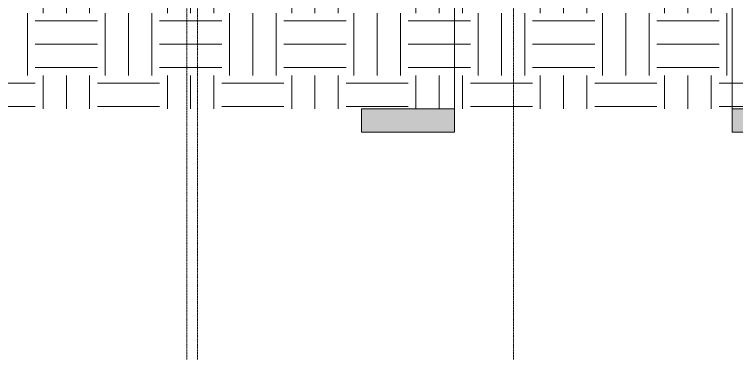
# Model space of a CAD drawing. Header units: inches. Extents: x 20273 to 40520, y -355 to 835.
# Drawn here: x 31264 to 31822, y -273 to -7 of the extents above; entities that cross this region are included whole.
import ezdxf

# ---------------------------------------------------------------- set-up
doc = ezdxf.new("R2010")
doc.units = ezdxf.units.IN
doc.header["$MEASUREMENT"] = 0
doc.linetypes.add('Grid Line 1_2_', pattern=[0.875, 0.5, -0.125, 0.125, -0.125])
for name, color, linetype, lineweight in [('C-TOPO', 7, 'Continuous', 13), ('G-ANNO-SYMB', 111, 'Continuous', 9), ('S-GRID', 1, 'Continuous', 9)]:
    doc.layers.add(name, color=color, linetype=linetype, lineweight=lineweight)

# ---------------------------------------------------------------- blocks, each defined once
blk = doc.blocks.new('Section - 3_32_ x 3_8_-18514-Elevation - East')
at = {"layer": 'G-ANNO-SYMB'}
blk.add_hatch(color=256, dxfattribs=at).paths.add_polyline_path([(-22320.83, -79.66), (-22248.83, -79.66), (-22248.83, -97.66), (-22320.83, -97.66)], flags=0)
for p, q in [((-22320.83, -79.66), (-22320.83, -97.66)), ((-22248.83, -79.66), (-22320.83, -79.66)), ((-22248.83, -97.66), (-22248.83, -79.66)), ((-22320.83, -97.66), (-22248.83, -97.66))]:
    blk.add_line(p, q, dxfattribs=at)

msp = doc.modelspace()

# ---------------------------------------------------------------- hatches: boundary and pattern name
at = {"layer": 'C-TOPO', "lineweight": 9}
h = msp.add_hatch(dxfattribs=at)
h.set_pattern_fill('FP_27', color=8, style=0, pattern_type=2)
h.set_pattern_definition([(0, (-21183.72, 0), (48, 48), [48, -48]), (0, (-21183.72, 18), (48, 48), [48, -48]), (0, (-21183.72, 36), (48, 48), [48, -48]), (90, (-21177.72, 42), (-48, 48), [48, -48]), (90, (-21159.72, 42), (-48, 48), [48, -48]), (90, (-21141.72, 42), (-48, 48), [48, -48])])
h.paths.add_polyline_path([(33327.84, -79.79), (33637.69, -79.79), (33637.69, 0), (31240.72, 0), (31240.72, -79.79), (33114.99, -79.79)], flags=0)
h.paths.add_polyline_path([(33017.99, -60), (32994.99, -60), (32994.99, -36), (33114.99, -36), (33114.99, -60)], flags=0)

# ---------------------------------------------------------------- linework, layer by layer
at = {"layer": 'G-ANNO-SYMB'}
for p, q in [((31604.16, 545.16), (31604.16, -79.66)), ((31818.43, 545.16), (31818.43, -79.66))]:
    msp.add_line(p, q, dxfattribs=at)
at = {"layer": 'S-GRID', "linetype": 'Grid Line 1_2_'}
for p, q in [((31397.49, -273.16), (31397.49, 738.66)), ((31397.49, -273.16), (31397.49, 738.66)), ((31405.49, -273.16), (31405.49, 738.66)), ((31405.49, -273.16), (31405.49, 738.66)), ((31649.74, -273.16), (31649.74, 738.66)), ((31649.74, -273.16), (31649.74, 738.66))]:
    msp.add_line(p, q, dxfattribs=at)

# ---------------------------------------------------------------- block references
at = {"layer": 'G-ANNO-SYMB'}
msp.add_blockref('Section - 3_32_ x 3_8_-18514-Elevation - East', (53852.99, 0), dxfattribs=at)
at = {"layer": 'G-ANNO-SYMB', "extrusion": (0, 0, -1)}
msp.add_blockref('Section - 3_32_ x 3_8_-18514-Elevation - East', (-9569.6, 0), dxfattribs=at)

doc.saveas('drawing.dxf')
